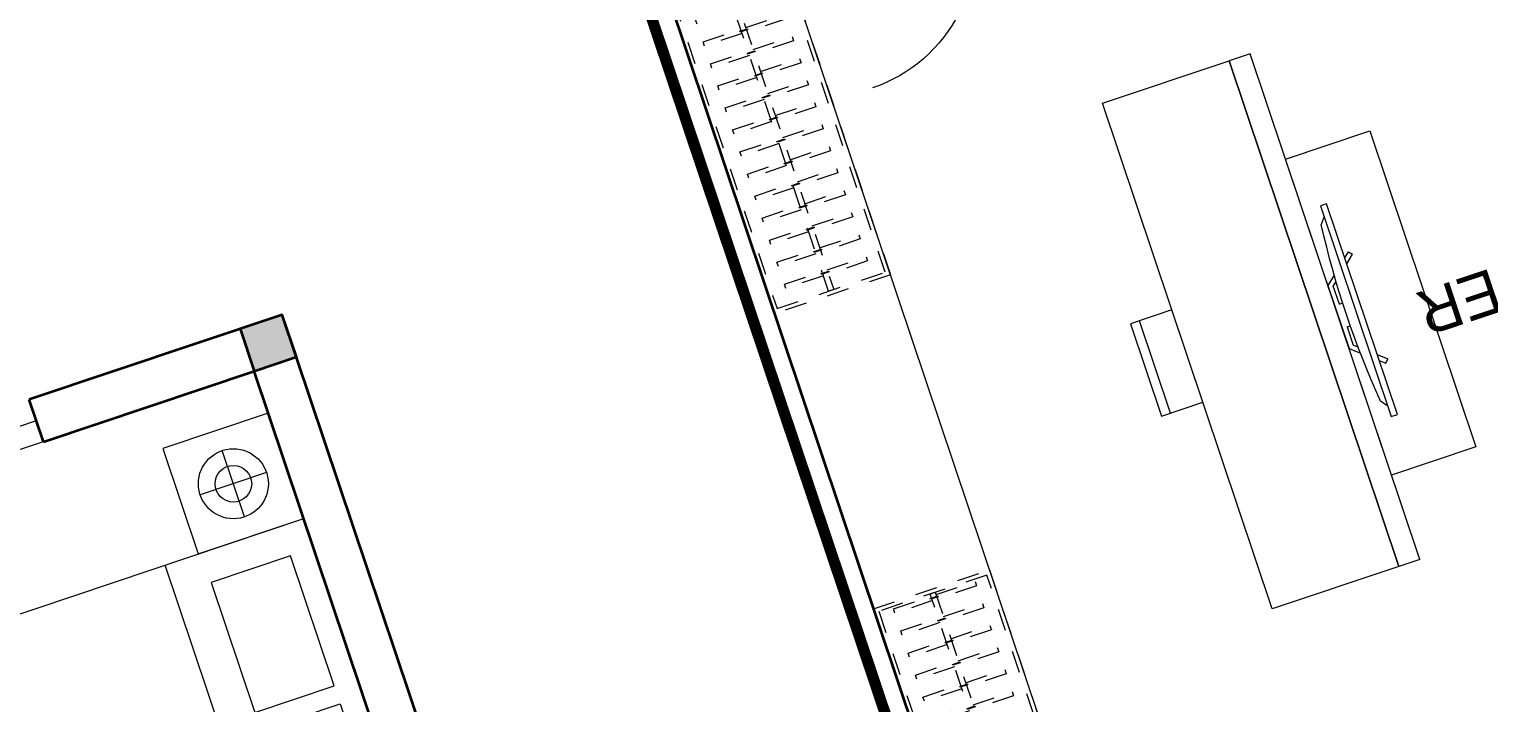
# Model space of a CAD drawing. Header units: metres. Extents: x 568332 to 569219, y 2065964 to 2066430.
# Drawn here: x 568485.84 to 568492.4, y 2066236.77 to 2066239.81 of the extents above; entities that cross this region are included whole.
import ezdxf

# ---------------------------------------------------------------- set-up
doc = ezdxf.new("R2010")
doc.units = ezdxf.units.M
for name, pattern in [('$AUDIT_BAD_LTYPE2', [0]), ('HIDDEN', [0.375, 0.25, -0.125]), ('X-5M-G-MB PHONGNGU$0$HIDDEN2', [0.1875, 0.125, -0.0625])]:
    doc.linetypes.add(name, pattern=pattern)
doc.layers.get('0').update_dxf_attribs({"linetype": 'CONTINUOUS'})
for name, color, linetype, lineweight in [('-CONCRETE', 1, 'CONTINUOUS', 35), ('-DIM', 9, 'CONTINUOUS', 13), ('-DOOR', 137, 'CONTINUOUS', 9), ('-FURNITURE', 46, 'CONTINUOUS', 9), ('-WALL', 4, 'CONTINUOUS', 35), ('TEXT25', 2, 'CONTINUOUS', 13)]:
    doc.layers.add(name, color=color, linetype=linetype, lineweight=lineweight)
doc.layers.add('-RANH GIOI LO DAT', color=12, linetype='CONTINUOUS')
doc.layers.add('APOLIC', color=7, linetype='CONTINUOUS')
doc.styles.add('SVN_AVO_thuong', font='')
doc.styles.get('SVN_AVO_thuong').set_extended_font_data('SVN-Avo')

# ---------------------------------------------------------------- blocks, each defined once
blk = doc.blocks.new('G1600')
for p, q in [((137477.0741823114, -212827.2147267315), (139077.0741823114, -212827.2147267327)), ((137227.6935681712, -213391.7193460799), (137227.6935681718, -213076.8871672568)), ((139326.4547964507, -213391.7193460799), (139326.4547964501, -213076.8871672568)), ((137385.1096575831, -213234.3032566686), (137070.2774787599, -213234.3032566681)), ((139169.0387070388, -213234.3032566686), (139483.870885862, -213234.3032566681))]:
    blk.add_line(p, q)
blk.add_lwpolyline([(137477.074182311, -213484.2147267315), (137477.0741823123, -211484.2147267315), (139077.0741823123, -211484.2147267327), (139077.074182311, -213484.2147267327), (137477.074182311, -213484.2147267315)])
for points in [[(136977.074182316, -213484.2147267311), (136977.0741823163, -212984.3917867657), (137477.0741823113, -212984.3917867661), (137477.074182311, -213484.2147267315)], [(137617.074182311, -213375.2147267316), (137617.0741823112, -212998.7147267316), (138234.5741823112, -212998.714726732), (138234.574182311, -213375.214726732)], [(138937.074182311, -213375.2147267325), (138937.0741823112, -212998.7147267325), (138319.5741823112, -212998.7147267321), (138319.574182311, -213375.2147267321)], [(139577.0741823059, -213484.2147267331), (139577.0741823062, -212984.3917867677), (139077.0741823113, -212984.3917867673), (139077.074182311, -213484.2147267327)]]:
    blk.add_lwpolyline(points, close=True)
for centre, radius in [((137227.6935681715, -213234.3032566684), 157.4160894116067), ((139326.4547964504, -213234.3032566684), 157.4160894116067), ((137227.6935681715, -213234.3032566684), 82.41608941160666), ((139326.4547964504, -213234.3032566684), 82.41608941160666)]:
    blk.add_circle(centre, radius)
blk = doc.blocks.new('A$C5C575821')
at = {"layer": '-CONCRETE'}
h = blk.add_hatch(color=256, dxfattribs=at)
h.dxf.hatch_style = 1
h.paths.add_polyline_path([(-0.00237559899687767, 200.0000000000146), (-0.00237559899687767, 1.455191522836685e-11), (199.9976244010031, 1.455191522836685e-11), (199.9976244010031, 200.0000000000146)])
blk.add_lwpolyline([(-0.00237559899687767, 1.455191522836685e-11), (199.9976244010031, 1.455191522836685e-11), (199.9976244010031, 200.0000000000146), (-0.00237559899687767, 200.0000000000146)], close=True, dxfattribs=at)
blk = doc.blocks.new('M9-T3')
at = {"layer": '-DOOR'}
for p, q in [((197807.7983162688, -289292.3497081811), (197807.7790184484, -290692.3497081811)), ((197907.3323731229, -289292.3497081811), (197907.3130753026, -290692.3497081811))]:
    blk.add_line(p, q, dxfattribs=at)
at = {"layer": '-RANH GIOI LO DAT', "linetype": 'HIDDEN', "ltscale": 10, "const_width": 50}
blk.add_lwpolyline([(193707.934840388, -286092.2598633544), (193707.9348408175, -298143.6222648504), (198702.3683189398, -303379.4913623228), (204707.9348412973, -303663.1126303222), (204707.9348404552, -286092.2598633544)], close=True, dxfattribs=at)
at = {"layer": '-WALL'}
for p, q in [((197707.9324644171, -288092.2598645766), (197707.9324644171, -289292.3047863733)), ((203207.9324644709, -288092.2598645334), (197707.9324644171, -288092.2598645766)), ((202807.8559377687, -288292.2598645602), (197907.9324644171, -288292.2598645606)), ((197907.9324644172, -289292.3047863733), (197907.9324644171, -288292.2598645606)), ((197907.9883322926, -289292.3047863733), (197707.9324644171, -289292.3047863733))]:
    blk.add_line(p, q, dxfattribs=at)
at = {"layer": '-FURNITURE', "rotation": 180}
blk.add_blockref('G1600', (337685.0066467233, -501776.4745912917), dxfattribs=at)
at = {"layer": '-WALL'}
blk.add_blockref('A$C5C575821', (197707.9348400521, -288292.2598647654), dxfattribs=at)
blk = doc.blocks.new('*U187')
at = {"linetype": 'X-5M-G-MB PHONGNGU$0$HIDDEN2'}
for points in [[(0, 600.0000000004657), (0, 0), (1636.196318108544, -5.568266150429466e-10), (1636.196318108544, 599.9999999999088)], [(1616.196318108544, 579.9996613718355), (1616.196318108544, 19.99966137183562), (20, 20.00000000046566), (20, 580.0000000004657)], [(1616.196318108544, 286.6991212949177), (1616.196318108544, 313.0991212948245), (20, 313.0991212953813), (19.99999859370291, 286.6991212952417)], [(113.7817614636733, 319.1750910408318), (109.4317788550979, 319.1750910408318), (109.4317788550979, 280.441767644881), (113.7817614636733, 280.441767644881)], [(227.7817614636733, 319.1750910407849), (223.4317788550979, 319.1750910407849), (223.4317788550979, 280.4417676448341), (227.7817614636733, 280.4417676448341)], [(341.7817614636733, 319.175091040738), (337.4317788550979, 319.175091040738), (337.4317788550979, 280.4417676447872), (341.7817614636733, 280.4417676447872)], [(455.7817614636733, 319.1750910406911), (451.4317788550979, 319.1750910406911), (451.4317788550979, 280.4417676447403), (455.7817614636733, 280.4417676447403)], [(569.7817614636733, 319.1750910406442), (565.431778855098, 319.1750910406442), (565.431778855098, 280.4417676446934), (569.7817614636733, 280.4417676446934)], [(683.7817614636733, 319.1750910405973), (679.431778855098, 319.1750910405973), (679.431778855098, 280.4417676446465), (683.7817614636733, 280.4417676446465)], [(797.7817614636733, 319.1750910405504), (793.431778855098, 319.1750910405504), (793.431778855098, 280.4417676445996), (797.7817614636733, 280.4417676445996)], [(911.7817614636733, 319.1750910405035), (907.431778855098, 319.1750910405035), (907.431778855098, 280.4417676445527), (911.7817614636733, 280.4417676445527)], [(1025.781761463673, 319.1750910404566), (1021.431778855098, 319.1750910404566), (1021.431778855098, 280.4417676445057), (1025.781761463673, 280.4417676445057)], [(1139.781761463673, 319.1750910404097), (1135.431778855098, 319.1750910404097), (1135.431778855098, 280.4417676444588), (1139.781761463673, 280.4417676444588)], [(1253.781761463673, 319.1750910403628), (1249.431778855098, 319.1750910403628), (1249.431778855098, 280.4417676444119), (1253.781761463673, 280.4417676444119)], [(1367.781761463673, 319.1750910403159), (1363.431778855098, 319.1750910403159), (1363.431778855098, 280.441767644365), (1367.781761463673, 280.441767644365)], [(1481.781761463673, 319.175091040269), (1477.431778855098, 319.175091040269), (1477.431778855098, 280.4417676443181), (1481.781761463673, 280.4417676443181)], [(1595.781761463673, 319.175091040222), (1591.431778855098, 319.175091040222), (1591.431778855098, 280.4417676442712), (1595.781761463673, 280.4417676442712)]]:
    blk.add_lwpolyline(points, close=True, dxfattribs=at)
for points in [[(122.2409142897814, 313.1103512093413), (122.2409142897814, 515.2497102723445), (100.1765458012815, 515.2497102723445), (100.1765458012815, 313.1103512093413)], [(236.2409142897814, 313.1103512092944), (236.2409142897814, 515.2497102722975), (214.1765458012815, 515.2497102722975), (214.1765458012815, 313.1103512092944)], [(350.2409142897814, 313.1103512092475), (350.2409142897814, 515.2497102722507), (328.1765458012815, 515.2497102722507), (328.1765458012815, 313.1103512092475)], [(464.2409142897814, 313.1103512092006), (464.2409142897814, 515.2497102722037), (442.1765458012815, 515.2497102722037), (442.1765458012815, 313.1103512092006)], [(578.2409142897814, 313.1103512091537), (578.2409142897814, 515.2497102721569), (556.1765458012815, 515.2497102721569), (556.1765458012815, 313.1103512091537)], [(692.2409142897814, 313.1103512091068), (692.2409142897814, 515.24971027211), (670.1765458012815, 515.24971027211), (670.1765458012815, 313.1103512091068)], [(806.2409142897814, 313.1103512090599), (806.2409142897814, 515.249710272063), (784.1765458012815, 515.249710272063), (784.1765458012815, 313.1103512090599)], [(920.2409142897814, 313.110351209013), (920.2409142897814, 515.2497102720162), (898.1765458012815, 515.2497102720162), (898.1765458012815, 313.110351209013)], [(1034.240914289781, 313.1103512089661), (1034.240914289781, 515.2497102719692), (1012.176545801281, 515.2497102719692), (1012.176545801281, 313.1103512089661)], [(1148.240914289781, 313.1103512089192), (1148.240914289781, 515.2497102719224), (1126.176545801281, 515.2497102719224), (1126.176545801281, 313.1103512089192)], [(1262.240914289781, 313.1103512088723), (1262.240914289781, 515.2497102718754), (1240.176545801281, 515.2497102718754), (1240.176545801281, 313.1103512088723)], [(1376.240914289781, 313.1103512088254), (1376.240914289781, 515.2497102718285), (1354.176545801281, 515.2497102718285), (1354.176545801281, 313.1103512088254)], [(1490.240914289781, 313.1103512087785), (1490.240914289781, 515.2497102717816), (1468.176545801281, 515.2497102717816), (1468.176545801281, 313.1103512087785)], [(1604.240914289781, 313.1103512087315), (1604.240914289781, 515.2497102717347), (1582.176545801281, 515.2497102717347), (1582.176545801281, 313.1103512087315)], [(100.1765458012815, 286.7103512094345), (100.1765458012815, 92.0852110228024), (122.2409142897814, 92.0852110228024), (122.2409142897814, 286.7103512094345)], [(214.1765458012815, 286.7103512093876), (214.1765458012815, 92.08521102275549), (236.2409142897814, 92.08521102275549), (236.2409142897814, 286.7103512093876)], [(328.1765458012815, 286.7103512093407), (328.1765458012815, 92.08521102270858), (350.2409142897814, 92.08521102270858), (350.2409142897814, 286.7103512093407)], [(442.1765458012815, 286.7103512092938), (442.1765458012815, 92.08521102266168), (464.2409142897814, 92.08521102266168), (464.2409142897814, 286.7103512092938)], [(556.1765458012815, 286.7103512092469), (556.1765458012815, 92.08521102261477), (578.2409142897814, 92.08521102261477), (578.2409142897814, 286.7103512092469)], [(670.1765458012815, 286.7103512092), (670.1765458012815, 92.08521102256786), (692.2409142897814, 92.08521102256786), (692.2409142897814, 286.7103512092)], [(784.1765458012815, 286.7103512091531), (784.1765458012815, 92.08521102252095), (806.2409142897814, 92.08521102252095), (806.2409142897814, 286.7103512091531)], [(898.1765458012815, 286.7103512091062), (898.1765458012815, 92.08521102247404), (920.2409142897814, 92.08521102247404), (920.2409142897814, 286.7103512091062)], [(1012.176545801281, 286.7103512090592), (1012.176545801281, 92.08521102242715), (1034.240914289781, 92.08521102242715), (1034.240914289781, 286.7103512090592)], [(1126.176545801281, 286.7103512090123), (1126.176545801281, 92.08521102238024), (1148.240914289781, 92.08521102238024), (1148.240914289781, 286.7103512090123)], [(1240.176545801281, 286.7103512089654), (1240.176545801281, 92.08521102233333), (1262.240914289781, 92.08521102233333), (1262.240914289781, 286.7103512089654)], [(1354.176545801281, 286.7103512089186), (1354.176545801281, 92.08521102228642), (1376.240914289781, 92.08521102228642), (1376.240914289781, 286.7103512089186)], [(1468.176545801281, 286.7103512088717), (1468.176545801281, 92.0852110222395), (1490.240914289781, 92.0852110222395), (1490.240914289781, 286.7103512088717)], [(1582.176545801281, 286.7103512088247), (1582.176545801281, 92.0852110221926), (1604.240914289781, 92.0852110221926), (1604.240914289781, 286.7103512088247)]]:
    blk.add_lwpolyline(points, dxfattribs=at)
blk = doc.blocks.new('*U189')
at = {"linetype": 'X-5M-G-MB PHONGNGU$0$HIDDEN2'}
for points in [[(0, 600.0000000004657), (0, 0), (1636.196318366162, -5.568266151489479e-10), (1636.196318366162, 599.9999999999088)], [(1616.196318366162, 579.9996613718355), (1616.196318366162, 19.99966137183562), (20, 20.00000000046566), (20, 580.0000000004657)], [(1616.196318366162, 286.6991212949177), (1616.196318366162, 313.0991212948245), (20, 313.0991212953813), (19.99999859370291, 286.6991212952417)], [(113.7817614636733, 319.1750910408318), (109.4317788550979, 319.1750910408318), (109.4317788550979, 280.441767644881), (113.7817614636733, 280.441767644881)], [(227.7817614636733, 319.1750910407849), (223.4317788550979, 319.1750910407849), (223.4317788550979, 280.4417676448341), (227.7817614636733, 280.4417676448341)], [(341.7817614636733, 319.175091040738), (337.4317788550979, 319.175091040738), (337.4317788550979, 280.4417676447872), (341.7817614636733, 280.4417676447872)], [(455.7817614636733, 319.1750910406911), (451.4317788550979, 319.1750910406911), (451.4317788550979, 280.4417676447403), (455.7817614636733, 280.4417676447403)], [(569.7817614636733, 319.1750910406442), (565.431778855098, 319.1750910406442), (565.431778855098, 280.4417676446934), (569.7817614636733, 280.4417676446934)], [(683.7817614636733, 319.1750910405973), (679.431778855098, 319.1750910405973), (679.431778855098, 280.4417676446465), (683.7817614636733, 280.4417676446465)], [(797.7817614636733, 319.1750910405504), (793.431778855098, 319.1750910405504), (793.431778855098, 280.4417676445996), (797.7817614636733, 280.4417676445996)], [(911.7817614636733, 319.1750910405035), (907.431778855098, 319.1750910405035), (907.431778855098, 280.4417676445527), (911.7817614636733, 280.4417676445527)], [(1025.781761463673, 319.1750910404566), (1021.431778855098, 319.1750910404566), (1021.431778855098, 280.4417676445057), (1025.781761463673, 280.4417676445057)], [(1139.781761463673, 319.1750910404097), (1135.431778855098, 319.1750910404097), (1135.431778855098, 280.4417676444588), (1139.781761463673, 280.4417676444588)], [(1253.781761463673, 319.1750910403628), (1249.431778855098, 319.1750910403628), (1249.431778855098, 280.4417676444119), (1253.781761463673, 280.4417676444119)], [(1367.781761463673, 319.1750910403159), (1363.431778855098, 319.1750910403159), (1363.431778855098, 280.441767644365), (1367.781761463673, 280.441767644365)], [(1481.781761463673, 319.175091040269), (1477.431778855098, 319.175091040269), (1477.431778855098, 280.4417676443181), (1481.781761463673, 280.4417676443181)], [(1595.781761463673, 319.175091040222), (1591.431778855098, 319.175091040222), (1591.431778855098, 280.4417676442712), (1595.781761463673, 280.4417676442712)]]:
    blk.add_lwpolyline(points, close=True, dxfattribs=at)
for points in [[(122.2409142897814, 313.1103512093413), (122.2409142897814, 515.2497102723445), (100.1765458012815, 515.2497102723445), (100.1765458012815, 313.1103512093413)], [(236.2409142897814, 313.1103512092944), (236.2409142897814, 515.2497102722975), (214.1765458012815, 515.2497102722975), (214.1765458012815, 313.1103512092944)], [(350.2409142897814, 313.1103512092475), (350.2409142897814, 515.2497102722507), (328.1765458012815, 515.2497102722507), (328.1765458012815, 313.1103512092475)], [(464.2409142897814, 313.1103512092006), (464.2409142897814, 515.2497102722037), (442.1765458012815, 515.2497102722037), (442.1765458012815, 313.1103512092006)], [(578.2409142897814, 313.1103512091537), (578.2409142897814, 515.2497102721569), (556.1765458012815, 515.2497102721569), (556.1765458012815, 313.1103512091537)], [(692.2409142897814, 313.1103512091068), (692.2409142897814, 515.24971027211), (670.1765458012815, 515.24971027211), (670.1765458012815, 313.1103512091068)], [(806.2409142897814, 313.1103512090599), (806.2409142897814, 515.249710272063), (784.1765458012815, 515.249710272063), (784.1765458012815, 313.1103512090599)], [(920.2409142897814, 313.110351209013), (920.2409142897814, 515.2497102720162), (898.1765458012815, 515.2497102720162), (898.1765458012815, 313.110351209013)], [(1034.240914289781, 313.1103512089661), (1034.240914289781, 515.2497102719692), (1012.176545801281, 515.2497102719692), (1012.176545801281, 313.1103512089661)], [(1148.240914289781, 313.1103512089192), (1148.240914289781, 515.2497102719224), (1126.176545801281, 515.2497102719224), (1126.176545801281, 313.1103512089192)], [(1262.240914289781, 313.1103512088723), (1262.240914289781, 515.2497102718754), (1240.176545801281, 515.2497102718754), (1240.176545801281, 313.1103512088723)], [(1376.240914289781, 313.1103512088254), (1376.240914289781, 515.2497102718285), (1354.176545801281, 515.2497102718285), (1354.176545801281, 313.1103512088254)], [(1490.240914289781, 313.1103512087785), (1490.240914289781, 515.2497102717816), (1468.176545801281, 515.2497102717816), (1468.176545801281, 313.1103512087785)], [(1604.240914289781, 313.1103512087315), (1604.240914289781, 515.2497102717347), (1582.176545801281, 515.2497102717347), (1582.176545801281, 313.1103512087315)], [(100.1765458012815, 286.7103512094345), (100.1765458012815, 92.0852110228024), (122.2409142897814, 92.0852110228024), (122.2409142897814, 286.7103512094345)], [(214.1765458012815, 286.7103512093876), (214.1765458012815, 92.08521102275549), (236.2409142897814, 92.08521102275549), (236.2409142897814, 286.7103512093876)], [(328.1765458012815, 286.7103512093407), (328.1765458012815, 92.08521102270858), (350.2409142897814, 92.08521102270858), (350.2409142897814, 286.7103512093407)], [(442.1765458012815, 286.7103512092938), (442.1765458012815, 92.08521102266168), (464.2409142897814, 92.08521102266168), (464.2409142897814, 286.7103512092938)], [(556.1765458012815, 286.7103512092469), (556.1765458012815, 92.08521102261477), (578.2409142897814, 92.08521102261477), (578.2409142897814, 286.7103512092469)], [(670.1765458012815, 286.7103512092), (670.1765458012815, 92.08521102256786), (692.2409142897814, 92.08521102256786), (692.2409142897814, 286.7103512092)], [(784.1765458012815, 286.7103512091531), (784.1765458012815, 92.08521102252095), (806.2409142897814, 92.08521102252095), (806.2409142897814, 286.7103512091531)], [(898.1765458012815, 286.7103512091062), (898.1765458012815, 92.08521102247404), (920.2409142897814, 92.08521102247404), (920.2409142897814, 286.7103512091062)], [(1012.176545801281, 286.7103512090592), (1012.176545801281, 92.08521102242715), (1034.240914289781, 92.08521102242715), (1034.240914289781, 286.7103512090592)], [(1126.176545801281, 286.7103512090123), (1126.176545801281, 92.08521102238024), (1148.240914289781, 92.08521102238024), (1148.240914289781, 286.7103512090123)], [(1240.176545801281, 286.7103512089654), (1240.176545801281, 92.08521102233333), (1262.240914289781, 92.08521102233333), (1262.240914289781, 286.7103512089654)], [(1354.176545801281, 286.7103512089186), (1354.176545801281, 92.08521102228642), (1376.240914289781, 92.08521102228642), (1376.240914289781, 286.7103512089186)], [(1468.176545801281, 286.7103512088717), (1468.176545801281, 92.0852110222395), (1490.240914289781, 92.0852110222395), (1490.240914289781, 286.7103512088717)], [(1582.176545801281, 286.7103512088247), (1582.176545801281, 92.0852110221926), (1604.240914289781, 92.0852110221926), (1604.240914289781, 286.7103512088247)]]:
    blk.add_lwpolyline(points, dxfattribs=at)
blk = doc.blocks.new('XR.MB.LM123$0$tvi 1')
blk.add_lwpolyline([(28.54445810673496, -2.291926648467779e-10), (28.54445810673496, -999.9999999999964), (-7.275957614183426e-12, -1000), (0, 0)], close=True)
for points in [[(28.54445810680045, -50.31958968611434), (52.37372755713295, -80.86315460130209)], [(-24.09820395050338, -235.5599978379832), (-39.09879504836863, -251.7939635238108)], [(0, -284.7849796677438), (-39.09879504836863, -251.7939635238108)], [(0, -255.9952397129928), (-24.09820395050338, -235.5599978379832)], [(69.66229681991535, -315.0836646851385), (111.1934016081432, -350.2927865858655), (111.193401608034, -649.712917566063), (69.68611289083492, -684.9110379843005)], [(89.09002233762294, -445.7449799550195), (89.09002233762294, -359.9578938602899), (70.91298945683957, -344.6203678706661)], [(89.09002233762294, -445.7449799550195), (73.49991829216015, -445.7449799550232)], [(89.09002233768115, -554.2550200447404), (89.09002233773936, -640.0421061392371), (70.91298945678864, -655.3796321293303)], [(89.09002233768115, -554.2550200447404), (73.49991829216015, -554.2550200447404)], [(0, -715.2150203320198), (-39.09879504836863, -748.2060364759491)], [(-24.09820395050338, -764.4400021620095), (-39.09879504836863, -748.2060364759491)], [(0, -744.004760287), (-24.09820395050338, -764.4400021620095)], [(28.54445810674224, -949.680410313882), (52.37372755713295, -919.1368453984578)]]:
    blk.add_lwpolyline(points)
blk.add_arc((-4025.16618952866, -499.9999999999964), 4099.025185406737, 354.1310878512652, 5.868912148527433)
blk = doc.blocks.new('*U158')
at = {"ltscale": 0.3}
for points in [[(883.1181818181984, 0, 0.4142135623730951), (50, 833.1181818181983, 0.4142135623730951)], [(883.1181818181987, 0, -0.4142135623730951), (1672, 788.8818181818017, -0.4142135623730951)]]:
    blk.add_lwpolyline(points, format="xyb", dxfattribs=at)
for points in [[(579.4118712052259, 338.2993408026529), (726.3065162308206, 423.1090036506945), (740.4414600388276, 398.6265628130954), (715.9590192012537, 384.491619005103), (704.651064154851, 404.0775716751773), (582.2388599668302, 333.4028526351281)], [(0, 0), (50, 0), (50, -40), (60, -40), (60, -245.9999999543969), (0, -245.9999999543969)], [(1722, 0), (1672, 0), (1672, -40), (1662, -40), (1662, -245.9999999543969), (1722, -245.9999999543969)]]:
    blk.add_lwpolyline(points, close=True)
for points in [[(684.8989694308187, 366.5590909090992), (704.8989694308187, 331.9180747577217), (791.5015098092625, 381.9180747577217), (771.5015098092625, 416.5590909090993), (684.8989694308187, 366.5590909090992)], [(687.4155762849338, 368.012054553767), (136.6025403784439, 50.00000000000001)], [(1075.410845249347, 344.4409090909007), (1055.410845249347, 309.7998929395233), (968.8083048709033, 359.7998929395233), (988.8083048709033, 394.4409090909007), (1075.410845249347, 344.4409090909007)], [(1072.894238395232, 345.8938727355685), (1585.397459621556, 50)], [(136.6025403784439, 50.00000000000001), (156.6025403784439, 15.35898384862247), (70, -34.64101615137755), (50, 0), (136.6025403784439, 50.00000000000001)], [(1585.397459621556, 50), (1565.397459621556, 15.35898384862253), (1652, -34.64101615137747), (1672, 0), (1585.397459621556, 50)]]:
    blk.add_lwpolyline(points)
at = {"layer": 'APOLIC', "linetype": '$AUDIT_BAD_LTYPE2'}
for p, q in [((146.6025403784439, 32.67949192431124), (694.8989694308187, 349.2385828334104)), ((704.8989694308187, 331.9180747577217), (156.6025403784439, 15.35898384862247)), ((1575.397459621556, 32.67949192431115), (1065.410845249347, 327.1204010152119)), ((1055.410845249347, 309.7998929395233), (1565.397459621556, 15.35898384862253))]:
    blk.add_line(p, q, dxfattribs=at)
blk = doc.blocks.new('X-5M-G-MB PHONGNGU$0$A$C25DB0C3F')
at = {"elevation": -1.640194e-10}
for points in [[(197.042397281708, 437.8598038521595), (197.0369402521756, -4.041241481900215e-06), (2.670008689165115e-05, 0.002451622160151601), (0.005483729648403823, 437.8622595155612)], [(0.005483729648403823, 437.8622595155612), (197.0369402521756, 437.8622595153283), (197.0369402521756, -4.041241481900215e-06), (0.005483729648403823, -4.041226929984987e-06)]]:
    blk.add_lwpolyline(points, close=True, dxfattribs=at)
at = {"elevation": -1.640194e-10, "flags": 128}
blk.add_lwpolyline([(43.79146451898851, 437.8617138124537), (43.78600748942699, 0.001905919052660465)], dxfattribs=at)
blk = doc.blocks.new('M1-T3.1')
at = {"layer": '-CONCRETE', "color": 1, "linetype": 'HIDDEN', "ltscale": 10, "const_width": 50}
blk.add_lwpolyline([(339345.991792275, 50951.97500556499), (345345.9680453291, 50951.97500556491), (345346.0170700845, 30951.99839157377), (339346.0408170305, 30951.99839157377)], close=True, dxfattribs=at)
at = {"layer": '-FURNITURE'}
for p, q in [((342845.9717599651, 37623.08351428353), (342845.9717594915, 35223.34603639957)), ((342845.9717599651, 37623.08351428353), (342945.9717599651, 37623.0835142647)), ((342945.9717599651, 37623.08351426599), (342945.9717594915, 35223.34603638203)), ((342845.9717594915, 35223.34603639957), (342945.9717594884, 35223.34603638074))]:
    blk.add_line(p, q, dxfattribs=at)
for points in [[(344695.9155929773, 34151.93012782125), (344695.9723531757, 38551.62337794647), (345245.9729461321, 38551.62337784123), (345245.9161859336, 34151.93012771601)], [(342945.9717594884, 35223.34603638074), (342945.9717599967, 37623.0835142647), (343545.972352953, 37623.08351415946), (343545.9723524447, 35223.3460362755)], [(342445.9711665005, 35723.35912770833), (342445.9711670087, 37223.08351435361), (342845.9717599651, 37223.08351428347), (342845.9717594568, 35723.35912763819)]]:
    blk.add_lwpolyline(points, close=True, dxfattribs=at)
at = {"layer": '-WALL'}
for p, q in [((345345.9729480137, 48951.87497539158), (345346.0088166195, 33951.68456394272)), ((345246.0118810448, 34151.68456394272), (345246.323110175, 38451.73727008695))]:
    blk.add_line(p, q, dxfattribs=at)
at = {"layer": '-DOOR', "xscale": -0.8130081300813009, "yscale": 0.8130081300813009, "zscale": 0.8130081300813009}
blk.add_blockref('*U158', (344546.0985215561, 34151.68456394272), dxfattribs=at)
at = {"layer": '-FURNITURE', "extrusion": (0, 0, -1), "xscale": 0.916666666665974, "yscale": 0.916666666665974, "zscale": -0.916666666665974, "rotation": 270}
for name, p in [('*U187', (-345245.9792449236, 38551.62337781556)), ('*U189', (-345246.0007542559, 35651.77675288386))]:
    blk.add_blockref(name, p, dxfattribs=at)
at = {"layer": '-FURNITURE', "extrusion": (0, 0, -1), "rotation": 179.9963102775916}
blk.add_blockref('XR.MB.LM123$0$tvi 1', (-342734.8105574193, 35973.21130931069), dxfattribs=at)
at = {"layer": '-FURNITURE', "xscale": -1, "rotation": 359.9992859249025}
blk.add_blockref('X-5M-G-MB PHONGNGU$0$A$C25DB0C3F', (343743.0065644055, 36204.28119183362), dxfattribs=at)
at = {"layer": 'TEXT25', "style": 'SVN_AVO_thuong'}
blk.add_text('P. NGỦ MASTER', height=200, rotation=359.9999999899488, dxfattribs=at).set_placement((340385.8210911248, 36481.65201400933))

msp = doc.modelspace()

# ---------------------------------------------------------------- block references
at = {"layer": '-WALL', "color": 2, "true_color": 0xf1eb1f, "xscale": 0.001, "yscale": 0.001, "zscale": 0.001, "rotation": 288.551499728563}
msp.add_blockref('M9-T3', (568697.1939034592, 2066517.613685571), dxfattribs=at)

# ---------------------------------------------------------------- next in the draw order: block references
at = {"layer": '-DIM', "xscale": 0.001, "yscale": 0.001, "zscale": 0.001, "rotation": 198.5500272218371}
msp.add_blockref('M1-T3.1', (568805.1546608612, 2066382.158859588), dxfattribs=at)

doc.saveas('drawing.dxf')
